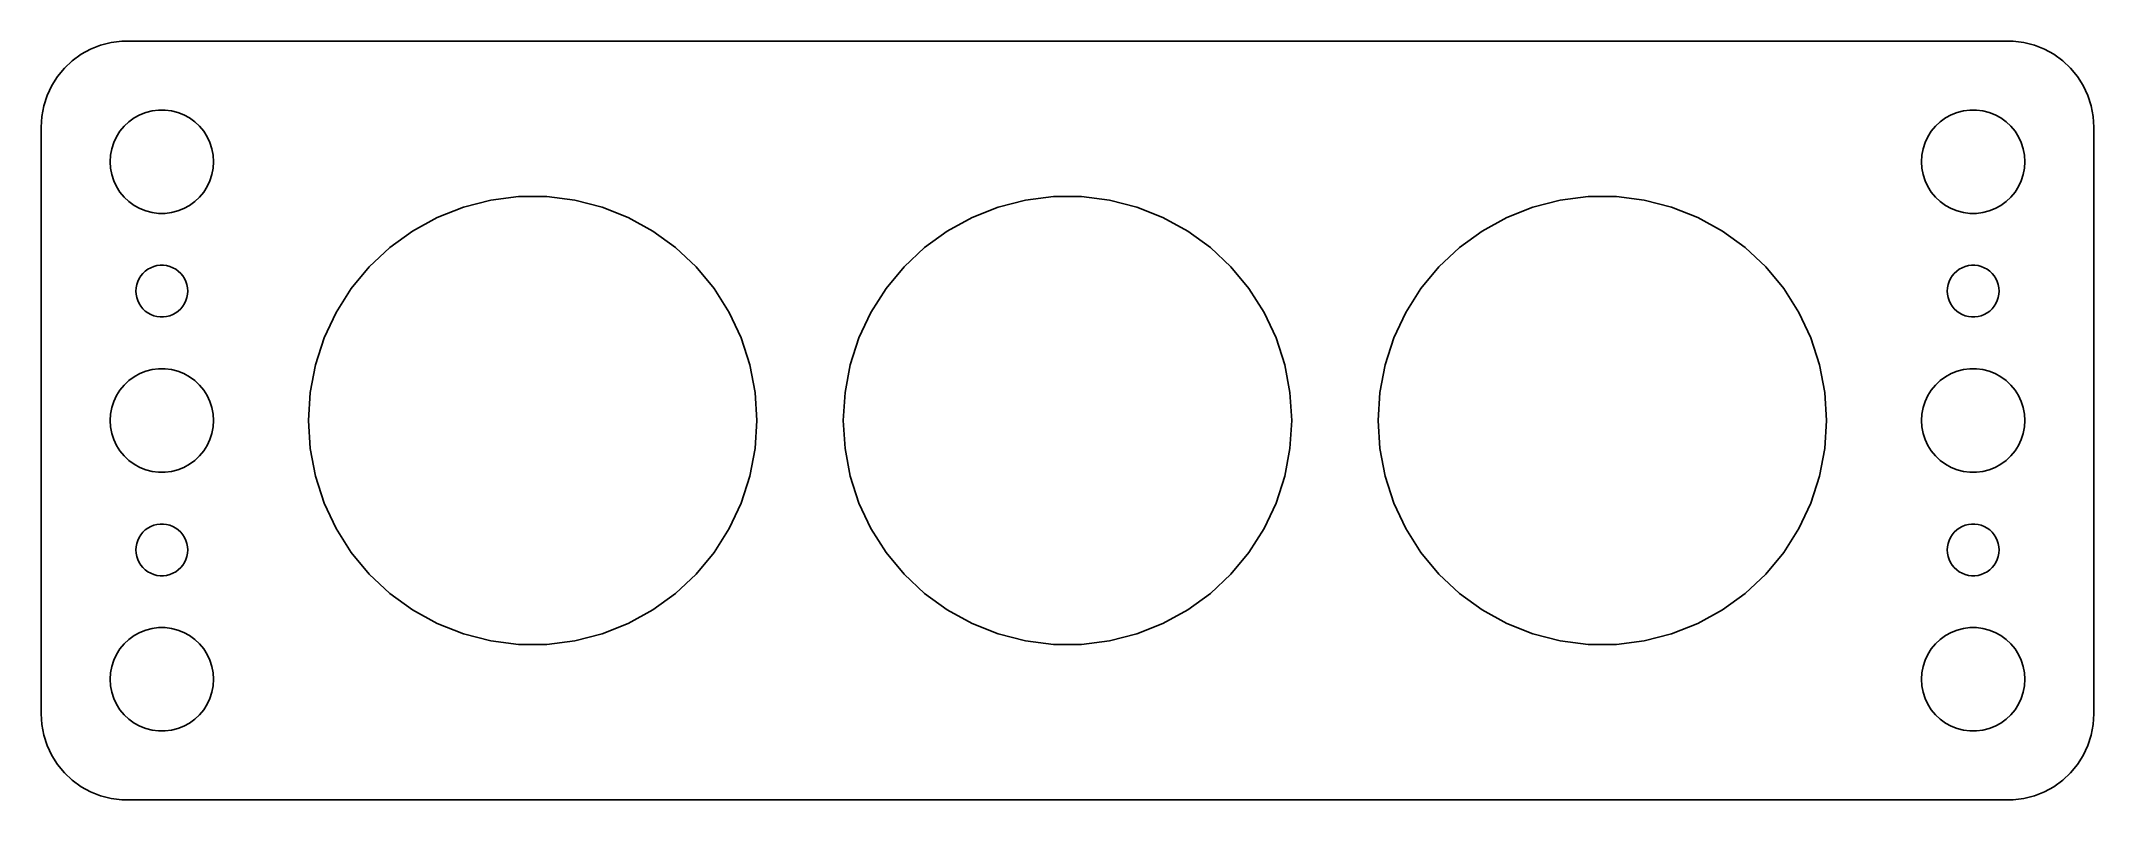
# Model space of a CAD drawing. Header units: metres. Extents: x -60 to 60, y -22 to 22.
import ezdxf

# ---------------------------------------------------------------- set-up
doc = ezdxf.new("R2010")
doc.units = ezdxf.units.M

msp = doc.modelspace()

# ---------------------------------------------------------------- linework, layer by layer
for p, q in [((-56.6289, 21.5241), (-57.1791, 21.2216)), ((-56.0451, 21.7553), (-56.6289, 21.5241)), ((-55.4369, 21.9114), (-56.0451, 21.7553)), ((-54.8139, 21.9901), (-55.4369, 21.9114)), ((54.8139, 21.9901), (-54.8139, 21.9901)), ((55.4369, 21.9114), (54.8139, 21.9901)), ((56.0451, 21.7553), (55.4369, 21.9114)), ((56.6289, 21.5241), (56.0451, 21.7553)), ((57.1791, 21.2216), (56.6289, 21.5241)), ((-58.1448, 20.4227), (-58.5451, 19.9389)), ((-57.6871, 20.8526), (-58.1448, 20.4227)), ((-57.1791, 21.2216), (-57.6871, 20.8526)), ((57.6871, 20.8526), (57.1791, 21.2216)), ((58.1448, 20.4227), (57.6871, 20.8526)), ((58.5451, 19.9389), (58.1448, 20.4227)), ((-58.8815, 19.4088), (-59.1489, 18.8406)), ((-58.5451, 19.9389), (-58.8815, 19.4088)), ((58.8815, 19.4088), (58.5451, 19.9389)), ((59.1489, 18.8406), (58.8815, 19.4088)), ((-59.3429, 18.2434), (-59.4606, 17.6267)), ((-59.1489, 18.8406), (-59.3429, 18.2434)), ((-53.7773, 17.7145), (-53.427, 17.8532)), ((-53.427, 17.8532), (-53.0621, 17.9469)), ((-53.0621, 17.9469), (-52.6884, 17.9941)), ((-52.6884, 17.9941), (-52.3116, 17.9941)), ((-52.3116, 17.9941), (-51.9379, 17.9469)), ((-51.9379, 17.9469), (-51.5729, 17.8532)), ((-51.5729, 17.8532), (-51.2227, 17.7145)), ((51.2227, 17.7145), (51.5729, 17.8532)), ((51.5729, 17.8532), (51.9379, 17.9469)), ((51.9379, 17.9469), (52.3116, 17.9941)), ((52.3116, 17.9941), (52.6884, 17.9941)), ((52.6884, 17.9941), (53.0621, 17.9469)), ((53.0621, 17.9469), (53.427, 17.8532)), ((53.427, 17.8532), (53.7773, 17.7145)), ((59.3429, 18.2434), (59.1489, 18.8406)), ((59.4606, 17.6267), (59.3429, 18.2434)), ((-59.4606, 17.6267), (-59.5, 17)), ((-59.5, 17), (-59.5, -17)), ((-55.1289, 16.4453), (-54.927, 16.7634)), ((-54.927, 16.7634), (-54.6869, 17.0536)), ((-54.6869, 17.0536), (-54.4123, 17.3115)), ((-54.4123, 17.3115), (-54.1075, 17.533)), ((-54.1075, 17.533), (-53.7773, 17.7145)), ((-51.2227, 17.7145), (-50.8925, 17.533)), ((-50.8925, 17.533), (-50.5877, 17.3115)), ((-50.5877, 17.3115), (-50.3131, 17.0536)), ((-50.3131, 17.0536), (-50.0729, 16.7634)), ((-50.0729, 16.7634), (-49.8711, 16.4453)), ((49.8711, 16.4453), (50.0729, 16.7634)), ((50.0729, 16.7634), (50.3131, 17.0536)), ((50.3131, 17.0536), (50.5877, 17.3115)), ((50.5877, 17.3115), (50.8925, 17.533)), ((50.8925, 17.533), (51.2227, 17.7145)), ((53.7773, 17.7145), (54.1075, 17.533)), ((54.1075, 17.533), (54.4123, 17.3115)), ((54.4123, 17.3115), (54.6869, 17.0536)), ((54.6869, 17.0536), (54.927, 16.7634)), ((54.927, 16.7634), (55.1289, 16.4453)), ((59.5, 17), (59.4606, 17.6267)), ((59.5, -17), (59.5, 17)), ((-55.4763, 15.376), (-55.4057, 15.7461)), ((-55.4057, 15.7461), (-55.2893, 16.1044)), ((-55.2893, 16.1044), (-55.1289, 16.4453)), ((-49.8711, 16.4453), (-49.7107, 16.1044)), ((-49.7107, 16.1044), (-49.5942, 15.7461)), ((-49.5942, 15.7461), (-49.5237, 15.376)), ((49.5237, 15.376), (49.5942, 15.7461)), ((49.5942, 15.7461), (49.7107, 16.1044)), ((49.7107, 16.1044), (49.8711, 16.4453)), ((55.1289, 16.4453), (55.2893, 16.1044)), ((55.2893, 16.1044), (55.4057, 15.7461)), ((55.4057, 15.7461), (55.4763, 15.376)), ((-55.5, 15), (-55.4763, 15.376)), ((-55.4763, 14.624), (-55.5, 15)), ((-55.4057, 14.2539), (-55.4763, 14.624)), ((-49.5237, 14.624), (-49.5942, 14.2539)), ((-49.5237, 15.376), (-49.5, 15)), ((-49.5, 15), (-49.5237, 14.624)), ((49.5, 15), (49.5237, 15.376)), ((49.5237, 14.624), (49.5, 15)), ((49.5942, 14.2539), (49.5237, 14.624)), ((55.4763, 14.624), (55.4057, 14.2539)), ((55.4763, 15.376), (55.5, 15)), ((55.5, 15), (55.4763, 14.624)), ((-55.2893, 13.8956), (-55.4057, 14.2539)), ((-55.1289, 13.5547), (-55.2893, 13.8956)), ((-54.927, 13.2366), (-55.1289, 13.5547)), ((-54.6869, 12.9464), (-54.927, 13.2366)), ((-50.0729, 13.2366), (-50.3131, 12.9464)), ((-49.8711, 13.5547), (-50.0729, 13.2366)), ((-49.7107, 13.8956), (-49.8711, 13.5547)), ((-49.5942, 14.2539), (-49.7107, 13.8956)), ((49.7107, 13.8956), (49.5942, 14.2539)), ((49.8711, 13.5547), (49.7107, 13.8956)), ((50.0729, 13.2366), (49.8711, 13.5547)), ((50.3131, 12.9464), (50.0729, 13.2366)), ((54.927, 13.2366), (54.6869, 12.9464)), ((55.1289, 13.5547), (54.927, 13.2366)), ((55.2893, 13.8956), (55.1289, 13.5547)), ((55.4057, 14.2539), (55.2893, 13.8956)), ((-54.4123, 12.6884), (-54.6869, 12.9464)), ((-54.1075, 12.467), (-54.4123, 12.6884)), ((-53.7773, 12.2855), (-54.1075, 12.467)), ((-53.427, 12.1468), (-53.7773, 12.2855)), ((-53.0621, 12.0531), (-53.427, 12.1468)), ((-52.6884, 12.0059), (-53.0621, 12.0531)), ((-52.3116, 12.0059), (-52.6884, 12.0059)), ((-51.9379, 12.0531), (-52.3116, 12.0059)), ((-51.5729, 12.1468), (-51.9379, 12.0531)), ((-51.2227, 12.2855), (-51.5729, 12.1468)), ((-50.8925, 12.467), (-51.2227, 12.2855)), ((-50.5877, 12.6884), (-50.8925, 12.467)), ((-50.3131, 12.9464), (-50.5877, 12.6884)), ((-36.5351, 11.7627), (-35.0172, 12.3637)), ((-35.0172, 12.3637), (-33.436, 12.7697)), ((-33.436, 12.7697), (-31.8163, 12.9743)), ((-31.8163, 12.9743), (-30.1837, 12.9743)), ((-30.1837, 12.9743), (-28.564, 12.7697)), ((-28.564, 12.7697), (-26.9828, 12.3637)), ((-26.9828, 12.3637), (-25.4649, 11.7627)), ((-5.53513, 11.7627), (-4.01721, 12.3637)), ((-4.01721, 12.3637), (-2.43594, 12.7697)), ((-2.43594, 12.7697), (-0.81627, 12.9743)), ((-0.81627, 12.9743), (0.81627, 12.9743)), ((0.81627, 12.9743), (2.43594, 12.7697)), ((2.43594, 12.7697), (4.01721, 12.3637)), ((4.01721, 12.3637), (5.53513, 11.7627)), ((25.4649, 11.7627), (26.9828, 12.3637)), ((26.9828, 12.3637), (28.564, 12.7697)), ((28.564, 12.7697), (30.1837, 12.9743)), ((30.1837, 12.9743), (31.8163, 12.9743)), ((31.8163, 12.9743), (33.436, 12.7697)), ((33.436, 12.7697), (35.0172, 12.3637)), ((35.0172, 12.3637), (36.5351, 11.7627)), ((50.5877, 12.6884), (50.3131, 12.9464)), ((50.8925, 12.467), (50.5877, 12.6884)), ((51.2227, 12.2855), (50.8925, 12.467)), ((51.5729, 12.1468), (51.2227, 12.2855)), ((51.9379, 12.0531), (51.5729, 12.1468)), ((52.3116, 12.0059), (51.9379, 12.0531)), ((52.6884, 12.0059), (52.3116, 12.0059)), ((53.0621, 12.0531), (52.6884, 12.0059)), ((53.427, 12.1468), (53.0621, 12.0531)), ((53.7773, 12.2855), (53.427, 12.1468)), ((54.1075, 12.467), (53.7773, 12.2855)), ((54.4123, 12.6884), (54.1075, 12.467)), ((54.6869, 12.9464), (54.4123, 12.6884)), ((-39.2865, 10.0167), (-37.9657, 10.9763)), ((-37.9657, 10.9763), (-36.5351, 11.7627)), ((-25.4649, 11.7627), (-24.0342, 10.9763)), ((-24.0342, 10.9763), (-22.7135, 10.0167)), ((-8.2865, 10.0167), (-6.96574, 10.9763)), ((-6.96574, 10.9763), (-5.53513, 11.7627)), ((5.53513, 11.7627), (6.96574, 10.9763)), ((6.96574, 10.9763), (8.2865, 10.0167)), ((22.7135, 10.0167), (24.0342, 10.9763)), ((24.0342, 10.9763), (25.4649, 11.7627)), ((36.5351, 11.7627), (37.9657, 10.9763)), ((37.9657, 10.9763), (39.2865, 10.0167)), ((-40.4766, 8.89911), (-39.2865, 10.0167)), ((-22.7135, 10.0167), (-21.5234, 8.89911)), ((-9.47658, 8.89911), (-8.2865, 10.0167)), ((8.2865, 10.0167), (9.47658, 8.89911)), ((21.5234, 8.89911), (22.7135, 10.0167)), ((39.2865, 10.0167), (40.4766, 8.89911)), ((-53.8145, 8.22263), (-53.7135, 8.38167)), ((-53.7135, 8.38167), (-53.5934, 8.52681)), ((-53.5934, 8.52681), (-53.4561, 8.65576)), ((-53.4561, 8.65576), (-53.3037, 8.76648)), ((-53.3037, 8.76648), (-53.1387, 8.85724)), ((-53.1387, 8.85724), (-52.9635, 8.92657)), ((-52.9635, 8.92657), (-52.7811, 8.97342)), ((-52.7811, 8.97342), (-52.5942, 8.99704)), ((-52.5942, 8.99704), (-52.4058, 8.99704)), ((-52.4058, 8.99704), (-52.2189, 8.97342)), ((-52.2189, 8.97342), (-52.0365, 8.92657)), ((-52.0365, 8.92657), (-51.8613, 8.85724)), ((-51.8613, 8.85724), (-51.6963, 8.76648)), ((-51.6963, 8.76648), (-51.5439, 8.65576)), ((-51.5439, 8.65576), (-51.4065, 8.52681)), ((-51.4065, 8.52681), (-51.2865, 8.38167)), ((-51.2865, 8.38167), (-51.1855, 8.22263)), ((-41.5172, 7.6412), (-40.4766, 8.89911)), ((-21.5234, 8.89911), (-20.4828, 7.6412)), ((-10.5172, 7.6412), (-9.47658, 8.89911)), ((9.47658, 8.89911), (10.5172, 7.6412)), ((20.4828, 7.6412), (21.5234, 8.89911)), ((40.4766, 8.89911), (41.5172, 7.6412)), ((51.1855, 8.22263), (51.2865, 8.38167)), ((51.2865, 8.38167), (51.4065, 8.52681)), ((51.4065, 8.52681), (51.5439, 8.65576)), ((51.5439, 8.65576), (51.6963, 8.76648)), ((51.6963, 8.76648), (51.8613, 8.85724)), ((51.8613, 8.85724), (52.0365, 8.92657)), ((52.0365, 8.92657), (52.2189, 8.97342)), ((52.2189, 8.97342), (52.4058, 8.99704)), ((52.4058, 8.99704), (52.5942, 8.99704)), ((52.5942, 8.99704), (52.7811, 8.97342)), ((52.7811, 8.97342), (52.9635, 8.92657)), ((52.9635, 8.92657), (53.1387, 8.85724)), ((53.1387, 8.85724), (53.3037, 8.76648)), ((53.3037, 8.76648), (53.4561, 8.65576)), ((53.4561, 8.65576), (53.5934, 8.52681)), ((53.5934, 8.52681), (53.7135, 8.38167)), ((53.7135, 8.38167), (53.8145, 8.22263)), ((-54, 7.5), (-53.9882, 7.68799)), ((-53.9882, 7.312), (-54, 7.5)), ((-53.9882, 7.68799), (-53.9529, 7.87303)), ((-53.9529, 7.12695), (-53.9882, 7.312)), ((-53.9529, 7.87303), (-53.8947, 8.05219)), ((-53.8947, 8.05219), (-53.8145, 8.22263)), ((-51.1855, 8.22263), (-51.1053, 8.05219)), ((-51.1053, 8.05219), (-51.0471, 7.87303)), ((-51.0471, 7.87303), (-51.0118, 7.68799)), ((-51.0118, 7.312), (-51.0471, 7.12695)), ((-51.0118, 7.68799), (-51, 7.5)), ((-51, 7.5), (-51.0118, 7.312)), ((-42.392, 6.26279), (-41.5172, 7.6412)), ((-20.4828, 7.6412), (-19.608, 6.26279)), ((-11.392, 6.26279), (-10.5172, 7.6412)), ((10.5172, 7.6412), (11.392, 6.26279)), ((19.608, 6.26279), (20.4828, 7.6412)), ((41.5172, 7.6412), (42.392, 6.26279)), ((51, 7.5), (51.0118, 7.68799)), ((51.0118, 7.312), (51, 7.5)), ((51.0118, 7.68799), (51.0471, 7.87303)), ((51.0471, 7.12695), (51.0118, 7.312)), ((51.0471, 7.87303), (51.1053, 8.05219)), ((51.1053, 8.05219), (51.1855, 8.22263)), ((53.8145, 8.22263), (53.8947, 8.05219)), ((53.8947, 8.05219), (53.9529, 7.87303)), ((53.9529, 7.87303), (53.9882, 7.68799)), ((53.9882, 7.312), (53.9529, 7.12695)), ((53.9882, 7.68799), (54, 7.5)), ((54, 7.5), (53.9882, 7.312)), ((-53.8947, 6.9478), (-53.9529, 7.12695)), ((-53.8145, 6.77736), (-53.8947, 6.9478)), ((-53.7135, 6.61832), (-53.8145, 6.77736)), ((-53.5934, 6.47318), (-53.7135, 6.61832)), ((-53.4561, 6.34422), (-53.5934, 6.47318)), ((-53.3037, 6.23351), (-53.4561, 6.34422)), ((-53.1387, 6.14275), (-53.3037, 6.23351)), ((-52.9635, 6.07341), (-53.1387, 6.14275)), ((-52.7811, 6.02657), (-52.9635, 6.07341)), ((-52.5942, 6.00294), (-52.7811, 6.02657)), ((-52.4058, 6.00294), (-52.5942, 6.00294)), ((-52.2189, 6.02657), (-52.4058, 6.00294)), ((-52.0365, 6.07341), (-52.2189, 6.02657)), ((-51.8613, 6.14275), (-52.0365, 6.07341)), ((-51.6963, 6.23351), (-51.8613, 6.14275)), ((-51.5439, 6.34422), (-51.6963, 6.23351)), ((-51.4065, 6.47318), (-51.5439, 6.34422)), ((-51.2865, 6.61832), (-51.4065, 6.47318)), ((-51.1855, 6.77736), (-51.2865, 6.61832)), ((-51.1053, 6.9478), (-51.1855, 6.77736)), ((-51.0471, 7.12695), (-51.1053, 6.9478)), ((-43.0871, 4.78561), (-42.392, 6.26279)), ((-19.608, 6.26279), (-18.9129, 4.78561)), ((-12.0871, 4.78561), (-11.392, 6.26279)), ((11.392, 6.26279), (12.0871, 4.78561)), ((18.9129, 4.78561), (19.608, 6.26279)), ((42.392, 6.26279), (43.0871, 4.78561)), ((51.1053, 6.9478), (51.0471, 7.12695)), ((51.1855, 6.77736), (51.1053, 6.9478)), ((51.2865, 6.61832), (51.1855, 6.77736)), ((51.4065, 6.47318), (51.2865, 6.61832)), ((51.5439, 6.34422), (51.4065, 6.47318)), ((51.6963, 6.23351), (51.5439, 6.34422)), ((51.8613, 6.14275), (51.6963, 6.23351)), ((52.0365, 6.07341), (51.8613, 6.14275)), ((52.2189, 6.02657), (52.0365, 6.07341)), ((52.4058, 6.00294), (52.2189, 6.02657)), ((52.5942, 6.00294), (52.4058, 6.00294)), ((52.7811, 6.02657), (52.5942, 6.00294)), ((52.9635, 6.07341), (52.7811, 6.02657)), ((53.1387, 6.14275), (52.9635, 6.07341)), ((53.3037, 6.23351), (53.1387, 6.14275)), ((53.4561, 6.34422), (53.3037, 6.23351)), ((53.5934, 6.47318), (53.4561, 6.34422)), ((53.7135, 6.61832), (53.5934, 6.47318)), ((53.8145, 6.77736), (53.7135, 6.61832)), ((53.8947, 6.9478), (53.8145, 6.77736)), ((53.9529, 7.12695), (53.8947, 6.9478)), ((-43.5916, 3.23296), (-43.0871, 4.78561)), ((-18.9129, 4.78561), (-18.4084, 3.23296)), ((-12.5916, 3.23296), (-12.0871, 4.78561)), ((12.0871, 4.78561), (12.5916, 3.23296)), ((18.4084, 3.23296), (18.9129, 4.78561)), ((43.0871, 4.78561), (43.5916, 3.23296)), ((-54.4123, 2.31154), (-54.1075, 2.53297)), ((-54.1075, 2.53297), (-53.7773, 2.71448)), ((-53.7773, 2.71448), (-53.427, 2.85316)), ((-53.427, 2.85316), (-53.0621, 2.94685)), ((-53.0621, 2.94685), (-52.6884, 2.99408)), ((-52.6884, 2.99408), (-52.3116, 2.99408)), ((-52.3116, 2.99408), (-51.9379, 2.94685)), ((-51.9379, 2.94685), (-51.5729, 2.85316)), ((-51.5729, 2.85316), (-51.2227, 2.71448)), ((-51.2227, 2.71448), (-50.8925, 2.53297)), ((-50.8925, 2.53297), (-50.5877, 2.31154)), ((-43.8975, 1.62932), (-43.5916, 3.23296)), ((-18.4084, 3.23296), (-18.1025, 1.62932)), ((-12.8975, 1.62932), (-12.5916, 3.23296)), ((12.5916, 3.23296), (12.8975, 1.62932)), ((18.1025, 1.62932), (18.4084, 3.23296)), ((43.5916, 3.23296), (43.8975, 1.62932)), ((50.5877, 2.31154), (50.8925, 2.53297)), ((50.8925, 2.53297), (51.2227, 2.71448)), ((51.2227, 2.71448), (51.5729, 2.85316)), ((51.5729, 2.85316), (51.9379, 2.94685)), ((51.9379, 2.94685), (52.3116, 2.99408)), ((52.3116, 2.99408), (52.6884, 2.99408)), ((52.6884, 2.99408), (53.0621, 2.94685)), ((53.0621, 2.94685), (53.427, 2.85316)), ((53.427, 2.85316), (53.7773, 2.71448)), ((53.7773, 2.71448), (54.1075, 2.53297)), ((54.1075, 2.53297), (54.4123, 2.31154)), ((-55.2893, 1.10437), (-55.1289, 1.44525)), ((-55.1289, 1.44525), (-54.927, 1.76335)), ((-54.927, 1.76335), (-54.6869, 2.05363)), ((-54.6869, 2.05363), (-54.4123, 2.31154)), ((-50.5877, 2.31154), (-50.3131, 2.05363)), ((-50.3131, 2.05363), (-50.0729, 1.76335)), ((-50.0729, 1.76335), (-49.8711, 1.44525)), ((-49.8711, 1.44525), (-49.7107, 1.10437)), ((-44, 0), (-43.8975, 1.62932)), ((-18.1025, 1.62932), (-18, 0)), ((-13, 0), (-12.8975, 1.62932)), ((12.8975, 1.62932), (13, 0)), ((18, 0), (18.1025, 1.62932)), ((43.8975, 1.62932), (44, 0)), ((49.7107, 1.10437), (49.8711, 1.44525)), ((49.8711, 1.44525), (50.0729, 1.76335)), ((50.0729, 1.76335), (50.3131, 2.05363)), ((50.3131, 2.05363), (50.5877, 2.31154)), ((54.4123, 2.31154), (54.6869, 2.05363)), ((54.6869, 2.05363), (54.927, 1.76335)), ((54.927, 1.76335), (55.1289, 1.44525)), ((55.1289, 1.44525), (55.2893, 1.10437)), ((-55.5, 0), (-55.4763, 0.37599)), ((-55.4763, -0.37599), (-55.5, 0)), ((-55.4763, 0.37599), (-55.4057, 0.74606)), ((-55.4057, 0.74606), (-55.2893, 1.10437)), ((-49.7107, 1.10437), (-49.5942, 0.74606)), ((-49.5942, 0.74606), (-49.5237, 0.37599)), ((-49.5237, 0.37599), (-49.5, 0)), ((-49.5, 0), (-49.5237, -0.37599)), ((-43.8975, -1.62932), (-44, 0)), ((-18, 0), (-18.1025, -1.62932)), ((-12.8975, -1.62932), (-13, 0)), ((13, 0), (12.8975, -1.62932)), ((18.1025, -1.62932), (18, 0)), ((44, 0), (43.8975, -1.62932)), ((49.5, 0), (49.5237, 0.37599)), ((49.5237, -0.37599), (49.5, 0)), ((49.5237, 0.37599), (49.5942, 0.74606)), ((49.5942, 0.74606), (49.7107, 1.10437)), ((55.2893, 1.10437), (55.4057, 0.74606)), ((55.4057, 0.74606), (55.4763, 0.37599)), ((55.4763, 0.37599), (55.5, 0)), ((55.5, 0), (55.4763, -0.37599)), ((-55.4057, -0.74606), (-55.4763, -0.37599)), ((-55.2893, -1.10437), (-55.4057, -0.74606)), ((-55.1289, -1.44525), (-55.2893, -1.10437)), ((-49.7107, -1.10437), (-49.8711, -1.44525)), ((-49.5942, -0.74606), (-49.7107, -1.10437)), ((-49.5237, -0.37599), (-49.5942, -0.74606)), ((49.5942, -0.74606), (49.5237, -0.37599)), ((49.7107, -1.10437), (49.5942, -0.74606)), ((49.8711, -1.44525), (49.7107, -1.10437)), ((55.2893, -1.10437), (55.1289, -1.44525)), ((55.4057, -0.74606), (55.2893, -1.10437)), ((55.4763, -0.37599), (55.4057, -0.74606)), ((-54.927, -1.76335), (-55.1289, -1.44525)), ((-54.6869, -2.05363), (-54.927, -1.76335)), ((-54.4123, -2.31154), (-54.6869, -2.05363)), ((-54.1075, -2.53297), (-54.4123, -2.31154)), ((-50.5877, -2.31154), (-50.8925, -2.53297)), ((-50.3131, -2.05363), (-50.5877, -2.31154)), ((-50.0729, -1.76335), (-50.3131, -2.05363)), ((-49.8711, -1.44525), (-50.0729, -1.76335)), ((-43.5916, -3.23296), (-43.8975, -1.62932)), ((-18.1025, -1.62932), (-18.4084, -3.23296)), ((-12.5916, -3.23296), (-12.8975, -1.62932)), ((12.8975, -1.62932), (12.5916, -3.23296)), ((18.4084, -3.23296), (18.1025, -1.62932)), ((43.8975, -1.62932), (43.5916, -3.23296)), ((50.0729, -1.76335), (49.8711, -1.44525)), ((50.3131, -2.05363), (50.0729, -1.76335)), ((50.5877, -2.31154), (50.3131, -2.05363)), ((50.8925, -2.53297), (50.5877, -2.31154)), ((54.4123, -2.31154), (54.1075, -2.53297)), ((54.6869, -2.05363), (54.4123, -2.31154)), ((54.927, -1.76335), (54.6869, -2.05363)), ((55.1289, -1.44525), (54.927, -1.76335)), ((-53.7773, -2.71448), (-54.1075, -2.53297)), ((-53.427, -2.85316), (-53.7773, -2.71448)), ((-53.0621, -2.94685), (-53.427, -2.85316)), ((-52.6884, -2.99408), (-53.0621, -2.94685)), ((-52.3116, -2.99408), (-52.6884, -2.99408)), ((-51.9379, -2.94685), (-52.3116, -2.99408)), ((-51.5729, -2.85316), (-51.9379, -2.94685)), ((-51.2227, -2.71448), (-51.5729, -2.85316)), ((-50.8925, -2.53297), (-51.2227, -2.71448)), ((-43.0871, -4.78561), (-43.5916, -3.23296)), ((-18.4084, -3.23296), (-18.9129, -4.78561)), ((-12.0871, -4.78561), (-12.5916, -3.23296)), ((12.5916, -3.23296), (12.0871, -4.78561)), ((18.9129, -4.78561), (18.4084, -3.23296)), ((43.5916, -3.23296), (43.0871, -4.78561)), ((51.2227, -2.71448), (50.8925, -2.53297)), ((51.5729, -2.85316), (51.2227, -2.71448)), ((51.9379, -2.94685), (51.5729, -2.85316)), ((52.3116, -2.99408), (51.9379, -2.94685)), ((52.6884, -2.99408), (52.3116, -2.99408)), ((53.0621, -2.94685), (52.6884, -2.99408)), ((53.427, -2.85316), (53.0621, -2.94685)), ((53.7773, -2.71448), (53.427, -2.85316)), ((54.1075, -2.53297), (53.7773, -2.71448)), ((-42.392, -6.26279), (-43.0871, -4.78561)), ((-18.9129, -4.78561), (-19.608, -6.26279)), ((-11.392, -6.26279), (-12.0871, -4.78561)), ((12.0871, -4.78561), (11.392, -6.26279)), ((19.608, -6.26279), (18.9129, -4.78561)), ((43.0871, -4.78561), (42.392, -6.26279)), ((-53.9882, -7.312), (-53.9529, -7.12695)), ((-53.9529, -7.12695), (-53.8947, -6.9478)), ((-53.8947, -6.9478), (-53.8145, -6.77736)), ((-53.8145, -6.77736), (-53.7135, -6.61832)), ((-53.7135, -6.61832), (-53.5934, -6.47318)), ((-53.5934, -6.47318), (-53.4561, -6.34422)), ((-53.4561, -6.34422), (-53.3037, -6.23351)), ((-53.3037, -6.23351), (-53.1387, -6.14275)), ((-53.1387, -6.14275), (-52.9635, -6.07341)), ((-52.9635, -6.07341), (-52.7811, -6.02657)), ((-52.7811, -6.02657), (-52.5942, -6.00294)), ((-52.5942, -6.00294), (-52.4058, -6.00294)), ((-52.4058, -6.00294), (-52.2189, -6.02657)), ((-52.2189, -6.02657), (-52.0365, -6.07341)), ((-52.0365, -6.07341), (-51.8613, -6.14275)), ((-51.8613, -6.14275), (-51.6963, -6.23351)), ((-51.6963, -6.23351), (-51.5439, -6.34422)), ((-51.5439, -6.34422), (-51.4065, -6.47318)), ((-51.4065, -6.47318), (-51.2865, -6.61832)), ((-51.2865, -6.61832), (-51.1855, -6.77736)), ((-51.1855, -6.77736), (-51.1053, -6.9478)), ((-51.1053, -6.9478), (-51.0471, -7.12695)), ((-51.0471, -7.12695), (-51.0118, -7.312)), ((-41.5172, -7.6412), (-42.392, -6.26279)), ((-19.608, -6.26279), (-20.4828, -7.6412)), ((-10.5172, -7.6412), (-11.392, -6.26279)), ((11.392, -6.26279), (10.5172, -7.6412)), ((20.4828, -7.6412), (19.608, -6.26279)), ((42.392, -6.26279), (41.5172, -7.6412)), ((51.0118, -7.312), (51.0471, -7.12695)), ((51.0471, -7.12695), (51.1053, -6.9478)), ((51.1053, -6.9478), (51.1855, -6.77736)), ((51.1855, -6.77736), (51.2865, -6.61832)), ((51.2865, -6.61832), (51.4065, -6.47318)), ((51.4065, -6.47318), (51.5439, -6.34422)), ((51.5439, -6.34422), (51.6963, -6.23351)), ((51.6963, -6.23351), (51.8613, -6.14275)), ((51.8613, -6.14275), (52.0365, -6.07341)), ((52.0365, -6.07341), (52.2189, -6.02657)), ((52.2189, -6.02657), (52.4058, -6.00294)), ((52.4058, -6.00294), (52.5942, -6.00294)), ((52.5942, -6.00294), (52.7811, -6.02657)), ((52.7811, -6.02657), (52.9635, -6.07341)), ((52.9635, -6.07341), (53.1387, -6.14275)), ((53.1387, -6.14275), (53.3037, -6.23351)), ((53.3037, -6.23351), (53.4561, -6.34422)), ((53.4561, -6.34422), (53.5934, -6.47318)), ((53.5934, -6.47318), (53.7135, -6.61832)), ((53.7135, -6.61832), (53.8145, -6.77736)), ((53.8145, -6.77736), (53.8947, -6.9478)), ((53.8947, -6.9478), (53.9529, -7.12695)), ((53.9529, -7.12695), (53.9882, -7.312)), ((-54, -7.5), (-53.9882, -7.312)), ((-53.9882, -7.68799), (-54, -7.5)), ((-53.9529, -7.87303), (-53.9882, -7.68799)), ((-53.8947, -8.05219), (-53.9529, -7.87303)), ((-53.8145, -8.22263), (-53.8947, -8.05219)), ((-53.7135, -8.38167), (-53.8145, -8.22263)), ((-51.1855, -8.22263), (-51.2865, -8.38167)), ((-51.1053, -8.05219), (-51.1855, -8.22263)), ((-51.0471, -7.87303), (-51.1053, -8.05219)), ((-51.0118, -7.68799), (-51.0471, -7.87303)), ((-51.0118, -7.312), (-51, -7.5)), ((-51, -7.5), (-51.0118, -7.68799)), ((-40.4766, -8.89911), (-41.5172, -7.6412)), ((-20.4828, -7.6412), (-21.5234, -8.89911)), ((-9.47658, -8.89911), (-10.5172, -7.6412)), ((10.5172, -7.6412), (9.47658, -8.89911)), ((21.5234, -8.89911), (20.4828, -7.6412)), ((41.5172, -7.6412), (40.4766, -8.89911)), ((51, -7.5), (51.0118, -7.312)), ((51.0118, -7.68799), (51, -7.5)), ((51.0471, -7.87303), (51.0118, -7.68799)), ((51.1053, -8.05219), (51.0471, -7.87303)), ((51.1855, -8.22263), (51.1053, -8.05219)), ((51.2865, -8.38167), (51.1855, -8.22263)), ((53.8145, -8.22263), (53.7135, -8.38167)), ((53.8947, -8.05219), (53.8145, -8.22263)), ((53.9529, -7.87303), (53.8947, -8.05219)), ((53.9882, -7.68799), (53.9529, -7.87303)), ((53.9882, -7.312), (54, -7.5)), ((54, -7.5), (53.9882, -7.68799)), ((-53.5934, -8.52681), (-53.7135, -8.38167)), ((-53.4561, -8.65576), (-53.5934, -8.52681)), ((-53.3037, -8.76648), (-53.4561, -8.65576)), ((-53.1387, -8.85724), (-53.3037, -8.76648)), ((-52.9635, -8.92657), (-53.1387, -8.85724)), ((-52.7811, -8.97342), (-52.9635, -8.92657)), ((-52.5942, -8.99704), (-52.7811, -8.97342)), ((-52.4058, -8.99704), (-52.5942, -8.99704)), ((-52.2189, -8.97342), (-52.4058, -8.99704)), ((-52.0365, -8.92657), (-52.2189, -8.97342)), ((-51.8613, -8.85724), (-52.0365, -8.92657)), ((-51.6963, -8.76648), (-51.8613, -8.85724)), ((-51.5439, -8.65576), (-51.6963, -8.76648)), ((-51.4065, -8.52681), (-51.5439, -8.65576)), ((-51.2865, -8.38167), (-51.4065, -8.52681)), ((-39.2865, -10.0167), (-40.4766, -8.89911)), ((-21.5234, -8.89911), (-22.7135, -10.0167)), ((-8.2865, -10.0167), (-9.47658, -8.89911)), ((9.47658, -8.89911), (8.2865, -10.0167)), ((22.7135, -10.0167), (21.5234, -8.89911)), ((40.4766, -8.89911), (39.2865, -10.0167)), ((51.4065, -8.52681), (51.2865, -8.38167)), ((51.5439, -8.65576), (51.4065, -8.52681)), ((51.6963, -8.76648), (51.5439, -8.65576)), ((51.8613, -8.85724), (51.6963, -8.76648)), ((52.0365, -8.92657), (51.8613, -8.85724)), ((52.2189, -8.97342), (52.0365, -8.92657)), ((52.4058, -8.99704), (52.2189, -8.97342)), ((52.5942, -8.99704), (52.4058, -8.99704)), ((52.7811, -8.97342), (52.5942, -8.99704)), ((52.9635, -8.92657), (52.7811, -8.97342)), ((53.1387, -8.85724), (52.9635, -8.92657)), ((53.3037, -8.76648), (53.1387, -8.85724)), ((53.4561, -8.65576), (53.3037, -8.76648)), ((53.5934, -8.52681), (53.4561, -8.65576)), ((53.7135, -8.38167), (53.5934, -8.52681)), ((-37.9657, -10.9763), (-39.2865, -10.0167)), ((-22.7135, -10.0167), (-24.0342, -10.9763)), ((-6.96574, -10.9763), (-8.2865, -10.0167)), ((8.2865, -10.0167), (6.96574, -10.9763)), ((24.0342, -10.9763), (22.7135, -10.0167)), ((39.2865, -10.0167), (37.9657, -10.9763)), ((-36.5351, -11.7627), (-37.9657, -10.9763)), ((-35.0172, -12.3637), (-36.5351, -11.7627)), ((-25.4649, -11.7627), (-26.9828, -12.3637)), ((-24.0342, -10.9763), (-25.4649, -11.7627)), ((-5.53513, -11.7627), (-6.96574, -10.9763)), ((-4.01721, -12.3637), (-5.53513, -11.7627)), ((5.53513, -11.7627), (4.01721, -12.3637)), ((6.96574, -10.9763), (5.53513, -11.7627)), ((25.4649, -11.7627), (24.0342, -10.9763)), ((26.9828, -12.3637), (25.4649, -11.7627)), ((36.5351, -11.7627), (35.0172, -12.3637)), ((37.9657, -10.9763), (36.5351, -11.7627)), ((-54.927, -13.2366), (-54.6869, -12.9464)), ((-54.6869, -12.9464), (-54.4123, -12.6884)), ((-54.4123, -12.6884), (-54.1075, -12.467)), ((-54.1075, -12.467), (-53.7773, -12.2855)), ((-53.7773, -12.2855), (-53.427, -12.1468)), ((-53.427, -12.1468), (-53.0621, -12.0531)), ((-53.0621, -12.0531), (-52.6884, -12.0059)), ((-52.6884, -12.0059), (-52.3116, -12.0059)), ((-52.3116, -12.0059), (-51.9379, -12.0531)), ((-51.9379, -12.0531), (-51.5729, -12.1468)), ((-51.5729, -12.1468), (-51.2227, -12.2855)), ((-51.2227, -12.2855), (-50.8925, -12.467)), ((-50.8925, -12.467), (-50.5877, -12.6884)), ((-50.5877, -12.6884), (-50.3131, -12.9464)), ((-50.3131, -12.9464), (-50.0729, -13.2366)), ((-33.436, -12.7697), (-35.0172, -12.3637)), ((-31.8163, -12.9743), (-33.436, -12.7697)), ((-30.1837, -12.9743), (-31.8163, -12.9743)), ((-28.564, -12.7697), (-30.1837, -12.9743)), ((-26.9828, -12.3637), (-28.564, -12.7697)), ((-2.43594, -12.7697), (-4.01721, -12.3637)), ((-0.81627, -12.9743), (-2.43594, -12.7697)), ((0.81627, -12.9743), (-0.81627, -12.9743)), ((2.43594, -12.7697), (0.81627, -12.9743)), ((4.01721, -12.3637), (2.43594, -12.7697)), ((28.564, -12.7697), (26.9828, -12.3637)), ((30.1837, -12.9743), (28.564, -12.7697)), ((31.8163, -12.9743), (30.1837, -12.9743)), ((33.436, -12.7697), (31.8163, -12.9743)), ((35.0172, -12.3637), (33.436, -12.7697)), ((50.0729, -13.2366), (50.3131, -12.9464)), ((50.3131, -12.9464), (50.5877, -12.6884)), ((50.5877, -12.6884), (50.8925, -12.467)), ((50.8925, -12.467), (51.2227, -12.2855)), ((51.2227, -12.2855), (51.5729, -12.1468)), ((51.5729, -12.1468), (51.9379, -12.0531)), ((51.9379, -12.0531), (52.3116, -12.0059)), ((52.3116, -12.0059), (52.6884, -12.0059)), ((52.6884, -12.0059), (53.0621, -12.0531)), ((53.0621, -12.0531), (53.427, -12.1468)), ((53.427, -12.1468), (53.7773, -12.2855)), ((53.7773, -12.2855), (54.1075, -12.467)), ((54.1075, -12.467), (54.4123, -12.6884)), ((54.4123, -12.6884), (54.6869, -12.9464)), ((54.6869, -12.9464), (54.927, -13.2366)), ((-55.4763, -14.624), (-55.4057, -14.2539)), ((-55.4057, -14.2539), (-55.2893, -13.8956)), ((-55.2893, -13.8956), (-55.1289, -13.5547)), ((-55.1289, -13.5547), (-54.927, -13.2366)), ((-50.0729, -13.2366), (-49.8711, -13.5547)), ((-49.8711, -13.5547), (-49.7107, -13.8956)), ((-49.7107, -13.8956), (-49.5942, -14.2539)), ((-49.5942, -14.2539), (-49.5237, -14.624)), ((49.5237, -14.624), (49.5942, -14.2539)), ((49.5942, -14.2539), (49.7107, -13.8956)), ((49.7107, -13.8956), (49.8711, -13.5547)), ((49.8711, -13.5547), (50.0729, -13.2366)), ((54.927, -13.2366), (55.1289, -13.5547)), ((55.1289, -13.5547), (55.2893, -13.8956)), ((55.2893, -13.8956), (55.4057, -14.2539)), ((55.4057, -14.2539), (55.4763, -14.624)), ((-55.5, -15), (-55.4763, -14.624)), ((-55.4763, -15.376), (-55.5, -15)), ((-55.4057, -15.7461), (-55.4763, -15.376)), ((-49.5237, -15.376), (-49.5942, -15.7461)), ((-49.5237, -14.624), (-49.5, -15)), ((-49.5, -15), (-49.5237, -15.376)), ((49.5, -15), (49.5237, -14.624)), ((49.5237, -15.376), (49.5, -15)), ((49.5942, -15.7461), (49.5237, -15.376)), ((55.4763, -15.376), (55.4057, -15.7461)), ((55.4763, -14.624), (55.5, -15)), ((55.5, -15), (55.4763, -15.376)), ((-55.2893, -16.1044), (-55.4057, -15.7461)), ((-55.1289, -16.4453), (-55.2893, -16.1044)), ((-54.927, -16.7634), (-55.1289, -16.4453)), ((-49.8711, -16.4453), (-50.0729, -16.7634)), ((-49.7107, -16.1044), (-49.8711, -16.4453)), ((-49.5942, -15.7461), (-49.7107, -16.1044)), ((49.7107, -16.1044), (49.5942, -15.7461)), ((49.8711, -16.4453), (49.7107, -16.1044)), ((50.0729, -16.7634), (49.8711, -16.4453)), ((55.1289, -16.4453), (54.927, -16.7634)), ((55.2893, -16.1044), (55.1289, -16.4453)), ((55.4057, -15.7461), (55.2893, -16.1044)), ((-59.5, -17), (-59.4606, -17.6267)), ((-59.4606, -17.6267), (-59.3429, -18.2434)), ((-54.6869, -17.0536), (-54.927, -16.7634)), ((-54.4123, -17.3115), (-54.6869, -17.0536)), ((-54.1075, -17.533), (-54.4123, -17.3115)), ((-53.7773, -17.7145), (-54.1075, -17.533)), ((-53.427, -17.8532), (-53.7773, -17.7145)), ((-51.2227, -17.7145), (-51.5729, -17.8532)), ((-50.8925, -17.533), (-51.2227, -17.7145)), ((-50.5877, -17.3115), (-50.8925, -17.533)), ((-50.3131, -17.0536), (-50.5877, -17.3115)), ((-50.0729, -16.7634), (-50.3131, -17.0536)), ((50.3131, -17.0536), (50.0729, -16.7634)), ((50.5877, -17.3115), (50.3131, -17.0536)), ((50.8925, -17.533), (50.5877, -17.3115)), ((51.2227, -17.7145), (50.8925, -17.533)), ((51.5729, -17.8532), (51.2227, -17.7145)), ((53.7773, -17.7145), (53.427, -17.8532)), ((54.1075, -17.533), (53.7773, -17.7145)), ((54.4123, -17.3115), (54.1075, -17.533)), ((54.6869, -17.0536), (54.4123, -17.3115)), ((54.927, -16.7634), (54.6869, -17.0536)), ((59.3429, -18.2434), (59.4606, -17.6267)), ((59.4606, -17.6267), (59.5, -17)), ((-59.3429, -18.2434), (-59.1489, -18.8406)), ((-59.1489, -18.8406), (-58.8815, -19.4088)), ((-53.0621, -17.9469), (-53.427, -17.8532)), ((-52.6884, -17.9941), (-53.0621, -17.9469)), ((-52.3116, -17.9941), (-52.6884, -17.9941)), ((-51.9379, -17.9469), (-52.3116, -17.9941)), ((-51.5729, -17.8532), (-51.9379, -17.9469)), ((51.9379, -17.9469), (51.5729, -17.8532)), ((52.3116, -17.9941), (51.9379, -17.9469)), ((52.6884, -17.9941), (52.3116, -17.9941)), ((53.0621, -17.9469), (52.6884, -17.9941)), ((53.427, -17.8532), (53.0621, -17.9469)), ((58.8815, -19.4088), (59.1489, -18.8406)), ((59.1489, -18.8406), (59.3429, -18.2434)), ((-58.8815, -19.4088), (-58.5451, -19.9389)), ((-58.5451, -19.9389), (-58.1448, -20.4227)), ((58.1448, -20.4227), (58.5451, -19.9389)), ((58.5451, -19.9389), (58.8815, -19.4088)), ((-58.1448, -20.4227), (-57.6871, -20.8526)), ((-57.6871, -20.8526), (-57.1791, -21.2216)), ((-57.1791, -21.2216), (-56.6289, -21.5241)), ((56.6289, -21.5241), (57.1791, -21.2216)), ((57.1791, -21.2216), (57.6871, -20.8526)), ((57.6871, -20.8526), (58.1448, -20.4227)), ((-56.6289, -21.5241), (-56.0451, -21.7553)), ((-56.0451, -21.7553), (-55.4369, -21.9114)), ((-55.4369, -21.9114), (-54.8139, -21.9901)), ((-54.8139, -21.9901), (54.8139, -21.9901)), ((54.8139, -21.9901), (55.4369, -21.9114)), ((55.4369, -21.9114), (56.0451, -21.7553)), ((56.0451, -21.7553), (56.6289, -21.5241))]:
    msp.add_line(p, q)

doc.saveas('drawing.dxf')
